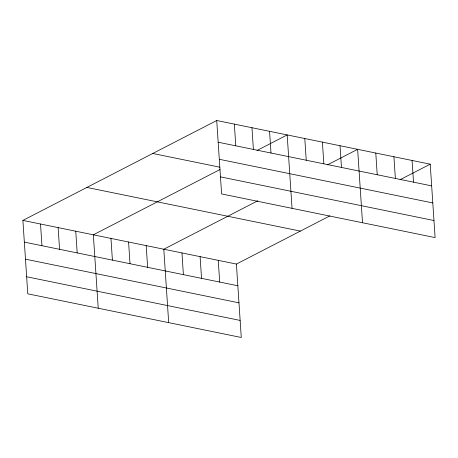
<?xml version="1.0" encoding="UTF-8"?>
<svg xmlns="http://www.w3.org/2000/svg" width="458" height="458" viewBox="0 0 458 458"><rect width="100%" height="100%" fill="white"/><g stroke="black" fill="none" stroke-linecap="round" stroke-linejoin="round"><path stroke-width="0.69" d="M329.857 215.901L236.397 264.066L241.274 337.489L27.778 293.824L22.9 220.407L216.726 120.511L430.222 164.176L435.1 237.593L221.603 193.934L216.726 120.511M220.08 169.5L93.352 234.811L98.23 308.234M257.041 150.453L287.177 134.921L292.055 208.344M257.894 200.73L163.809 249.221L168.687 322.644M327.499 164.857L357.635 149.325L362.513 222.748M400.086 179.702L430.222 164.176M218.168 142.22L431.665 185.879M219.302 159.287L432.799 202.946M152.766 153.476L219.829 167.193M220.47 176.868L433.966 220.533M86.86 187.436L300.362 231.101M22.9 220.407L236.397 264.066M24.343 242.11L237.839 285.775M25.476 259.176L238.973 302.841M26.644 276.764L240.141 320.423M412.074 160.46L413.517 182.169M393.926 156.751L395.369 178.46M375.783 153.041L377.226 174.744M340.019 145.724L341.462 167.433M322.409 142.123L323.846 163.832M304.793 138.522L306.236 160.231M269.567 131.314L271.01 153.024M251.952 127.713L253.394 149.423M234.341 124.112L235.778 145.821M218.248 260.356L219.691 282.065M200.1 256.646L201.543 278.349M181.958 252.931L183.395 274.64M146.194 245.62L147.636 267.329M128.583 242.019L130.02 263.722M110.968 238.418L112.41 260.121M75.742 231.21L77.184 252.919M58.126 227.609L59.569 249.318M40.516 224.008L41.953 245.711"/></g></svg>
